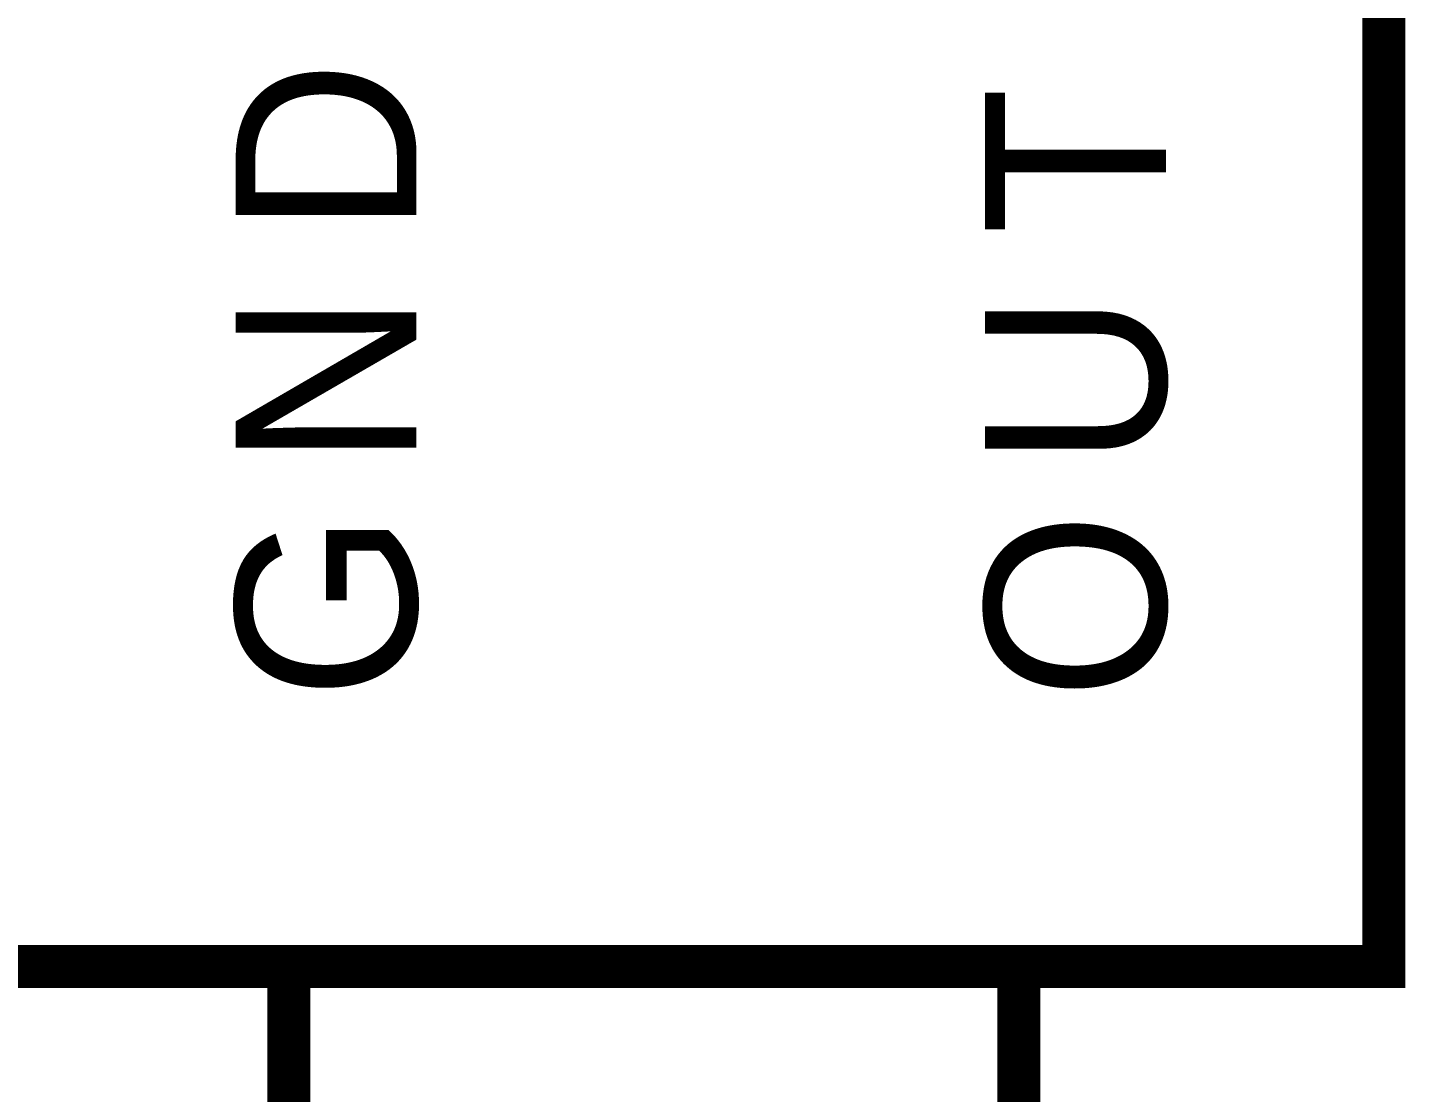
# Model space of a CAD drawing. Header units: inches. Extents: x 0 to 22.3, y 0 to 15.7.
# Drawn here: x 7.1288 to 7.506, y 9.7652 to 10.0566 of the extents above; entities that cross this region are included whole.
import ezdxf

# ---------------------------------------------------------------- set-up
doc = ezdxf.new("R2010")
doc.units = ezdxf.units.IN
doc.header["$MEASUREMENT"] = 0
doc.layers.add('Sheet', color=255, linetype='Continuous')

msp = doc.modelspace()

# ---------------------------------------------------------------- linework, layer by layer
at = {"layer": 'Sheet'}
for points in [[(6.90023, 10.29959, 0.0118, 0.0118, 0), (7.50008, 10.29959, 0.0118, 0.0118, 0), (7.50008, 9.79968, 0.0118, 0.0118, 0), (6.90023, 9.79968, 0.0118, 0.0118, 0), (6.90023, 10.29959, 0.0118, 0.0118, 0)], [(6.90023, 10.29959, 0.0039, 0.0039, 0), (6.90023, 9.79968, 0.0039, 0.0039, 0), (7.50008, 9.79968, 0.0039, 0.0039, 0), (7.50008, 10.29959, 0.0039, 0.0039, 0), (6.90023, 10.29959, 0.0039, 0.0039, 0), (6.90023, 10.29959, 0.0039, 0.0039, 0)]]:
    msp.add_lwpolyline(points, format="xyseb", close=True, dxfattribs=at)
for points in [[(7.20038, 9.79968, 0.0118, 0.0118, 0), (7.20038, 9.69979, 0.0118, 0.0118, 0)], [(7.40018, 9.79968, 0.0118, 0.0118, 0), (7.40018, 9.69979, 0.0118, 0.0118, 0)]]:
    msp.add_lwpolyline(points, format="xyseb", dxfattribs=at)

# ---------------------------------------------------------------- texts
for s, p in [('D', (7.2353, 9.99991)), ('T', (7.44041, 9.99991)), ('U', (7.44041, 9.93626)), ('N', (7.2353, 9.93626)), ('G', (7.2353, 9.87261)), ('O', (7.44041, 9.87261))]:
    msp.add_text(s, height=0.0495, rotation=90, dxfattribs=at).set_placement(p)

doc.saveas('drawing.dxf')
